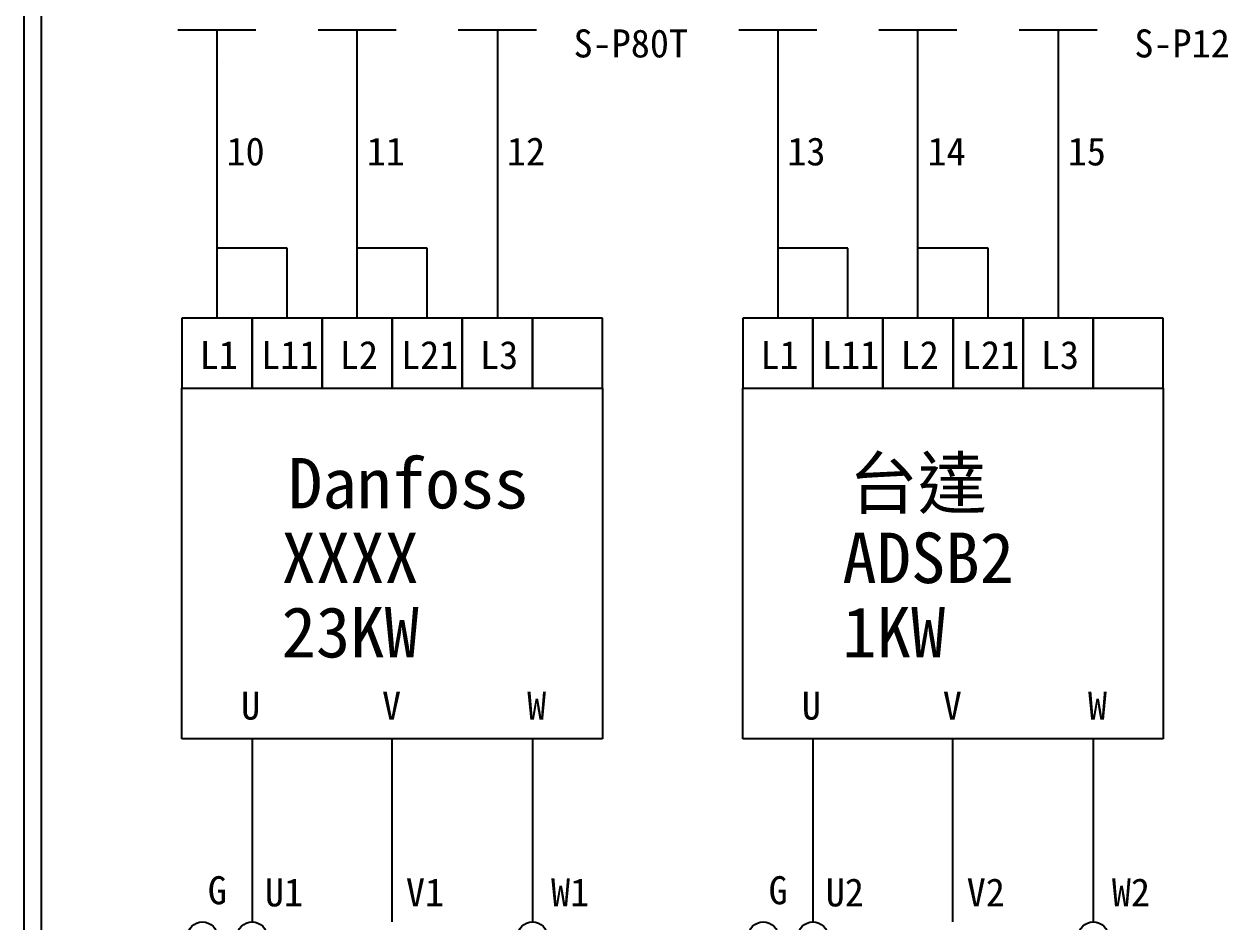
# Model space of a CAD drawing. Extents: x 10 to 297, y 3 to 207.
# Drawn here: x 10 to 95.9, y 57.4 to 121.4 of the extents above; entities that cross this region are included whole.
import ezdxf

# ---------------------------------------------------------------- set-up
doc = ezdxf.new("R2010")
doc.units = 0
doc.layers.get('0').update_dxf_attribs({"linetype": 'CONTINUOUS'})
doc.layers.add('圖框層', color=7, linetype='CONTINUOUS')
doc.layers.add('標尺寸層', color=3, linetype='CONTINUOUS')
doc.styles.add('STSL', font='kaiu.ttf')

msp = doc.modelspace()

# ---------------------------------------------------------------- linework, layer by layer
for p, q in [((46.259, 70.429), (46.263, 57.361)), ((86.259, 70.429), (86.263, 57.361))]:
    msp.add_line(p, q)
for centre in [(22.723, 56.29), (26.263, 56.29), (46.263, 56.29), (62.723, 56.29), (66.263, 56.29), (86.263, 56.29)]:
    msp.add_circle(centre, 1.071)
at = {"layer": '圖框層', "color": 7}
for p, q in [((10, 3), (10, 206.969)), ((11.25, 4.25), (11.25, 205.719))]:
    msp.add_line(p, q, dxfattribs=at)
at = {"layer": '標尺寸層', "color": 7}
for p, q in [((20.973, 120.999), (26.541, 120.999)), ((23.757, 120.999), (23.757, 100.422)), ((23.757, 120.999), (23.757, 117.43)), ((30.973, 120.999), (36.541, 120.999)), ((33.757, 100.422), (33.757, 120.999)), ((33.757, 117.43), (33.757, 120.999)), ((40.973, 120.999), (46.541, 120.999)), ((43.757, 120.999), (43.757, 100.422)), ((43.757, 120.999), (43.757, 117.43)), ((60.973, 120.999), (66.541, 120.999)), ((63.757, 120.999), (63.757, 100.422)), ((70.973, 120.999), (76.541, 120.999)), ((73.757, 100.422), (73.757, 120.999)), ((80.973, 120.999), (86.541, 120.999)), ((83.757, 120.999), (83.757, 100.422)), ((24.15, 118.672), (24.15, 118.672)), ((28.757, 105.422), (23.757, 105.422)), ((28.757, 100.422), (28.757, 105.422)), ((38.757, 105.422), (33.757, 105.422)), ((38.757, 100.422), (38.757, 105.422)), ((68.757, 105.422), (63.757, 105.422)), ((68.757, 100.422), (68.757, 105.422)), ((78.757, 105.422), (73.757, 105.422)), ((78.757, 100.422), (78.757, 105.422)), ((26.257, 100.422), (21.257, 100.422)), ((21.257, 100.422), (21.257, 95.422)), ((26.257, 95.422), (26.257, 100.422)), ((31.257, 100.422), (26.257, 100.422)), ((26.257, 100.422), (26.257, 95.422)), ((31.257, 95.422), (31.257, 100.422)), ((36.257, 100.422), (31.257, 100.422)), ((31.257, 100.422), (31.257, 95.422)), ((36.257, 95.422), (36.257, 100.422)), ((41.257, 100.422), (36.257, 100.422)), ((36.257, 100.422), (36.257, 95.422)), ((41.257, 95.422), (41.257, 100.422)), ((46.257, 100.422), (41.257, 100.422)), ((41.257, 100.422), (41.257, 95.422)), ((46.257, 95.422), (46.257, 100.422)), ((51.257, 100.422), (46.257, 100.422)), ((46.257, 100.422), (46.257, 95.422)), ((51.257, 95.422), (51.257, 100.422)), ((66.257, 100.422), (61.257, 100.422)), ((61.257, 100.422), (61.257, 95.422)), ((66.257, 95.422), (66.257, 100.422)), ((71.257, 100.422), (66.257, 100.422)), ((66.257, 100.422), (66.257, 95.422)), ((71.257, 95.422), (71.257, 100.422)), ((76.257, 100.422), (71.257, 100.422)), ((71.257, 100.422), (71.257, 95.422)), ((76.257, 95.422), (76.257, 100.422)), ((81.257, 100.422), (76.257, 100.422)), ((76.257, 100.422), (76.257, 95.422)), ((81.257, 95.422), (81.257, 100.422)), ((86.257, 100.422), (81.257, 100.422)), ((81.257, 100.422), (81.257, 95.422)), ((86.257, 95.422), (86.257, 100.422)), ((91.257, 100.422), (86.257, 100.422)), ((86.257, 100.422), (86.257, 95.422)), ((91.257, 95.422), (91.257, 100.422)), ((21.257, 95.422), (46.249, 95.431)), ((21.257, 70.422), (21.257, 95.422)), ((21.257, 95.422), (26.257, 95.422)), ((46.249, 95.431), (51.249, 95.431)), ((51.249, 95.431), (51.249, 70.431)), ((61.257, 95.422), (86.249, 95.431)), ((61.257, 70.422), (61.257, 95.422)), ((61.257, 95.422), (66.257, 95.422)), ((86.249, 95.431), (91.249, 95.431)), ((91.249, 95.431), (91.249, 70.431)), ((26.257, 70.422), (21.257, 70.422)), ((51.249, 70.431), (26.257, 70.422)), ((26.259, 70.422), (26.263, 57.361)), ((36.248, 57.357), (36.244, 70.426)), ((66.257, 70.422), (61.257, 70.422)), ((91.249, 70.431), (66.257, 70.422)), ((66.259, 70.422), (66.263, 57.361)), ((76.248, 57.357), (76.244, 70.426))]:
    msp.add_line(p, q, dxfattribs=at)

# ---------------------------------------------------------------- texts
at = {"layer": '圖框層', "color": 4, "style": 'STSL'}
for s, height, p in [('S-P80T', 2, (49.193, 119.02)), ('S-P12', 2, (89.193, 119.02)), ('10', 2, (24.439, 111.319)), ('11', 2, (34.439, 111.319)), ('12', 2, (44.439, 111.319)), ('13', 2, (64.439, 111.319)), ('14', 2, (74.439, 111.319)), ('15', 2, (84.439, 111.319)), ('L1', 2, (22.522, 96.801)), ('L11', 2, (26.908, 96.801)), ('L2', 2, (32.522, 96.801)), ('L21', 2, (36.89, 96.801)), ('L3', 2, (42.522, 96.801)), ('L1', 2, (62.522, 96.801)), ('L11', 2, (66.908, 96.801)), ('L2', 2, (72.522, 96.801)), ('L21', 2, (76.89, 96.801)), ('L3', 2, (82.522, 96.801)), ('Danfoss', 3.6, (28.832, 86.855)), ('台達', 3.6, (68.832, 86.855)), ('XXXX', 3.6, (28.365, 81.528)), ('ADSB2', 3.6, (68.365, 81.528)), ('23KW', 3.6, (28.365, 76.223)), ('1KW', 3.6, (68.365, 76.223)), ('U', 2, (25.475, 71.792)), ('V', 2, (35.531, 71.792)), ('W', 2, (45.883, 71.792)), ('U', 2, (65.475, 71.792)), ('V', 2, (75.531, 71.792)), ('W', 2, (85.883, 71.792)), ('G', 2, (23.103, 58.621)), ('U1', 2, (27.177, 58.468)), ('V1', 2, (37.234, 58.468)), ('W1', 2, (47.586, 58.468)), ('G', 2, (63.103, 58.621)), ('U2', 2, (67.177, 58.468)), ('V2', 2, (77.234, 58.468)), ('W2', 2, (87.586, 58.468))]:
    msp.add_text(s, height=height, dxfattribs=at).set_placement(p)

doc.saveas('drawing.dxf')
